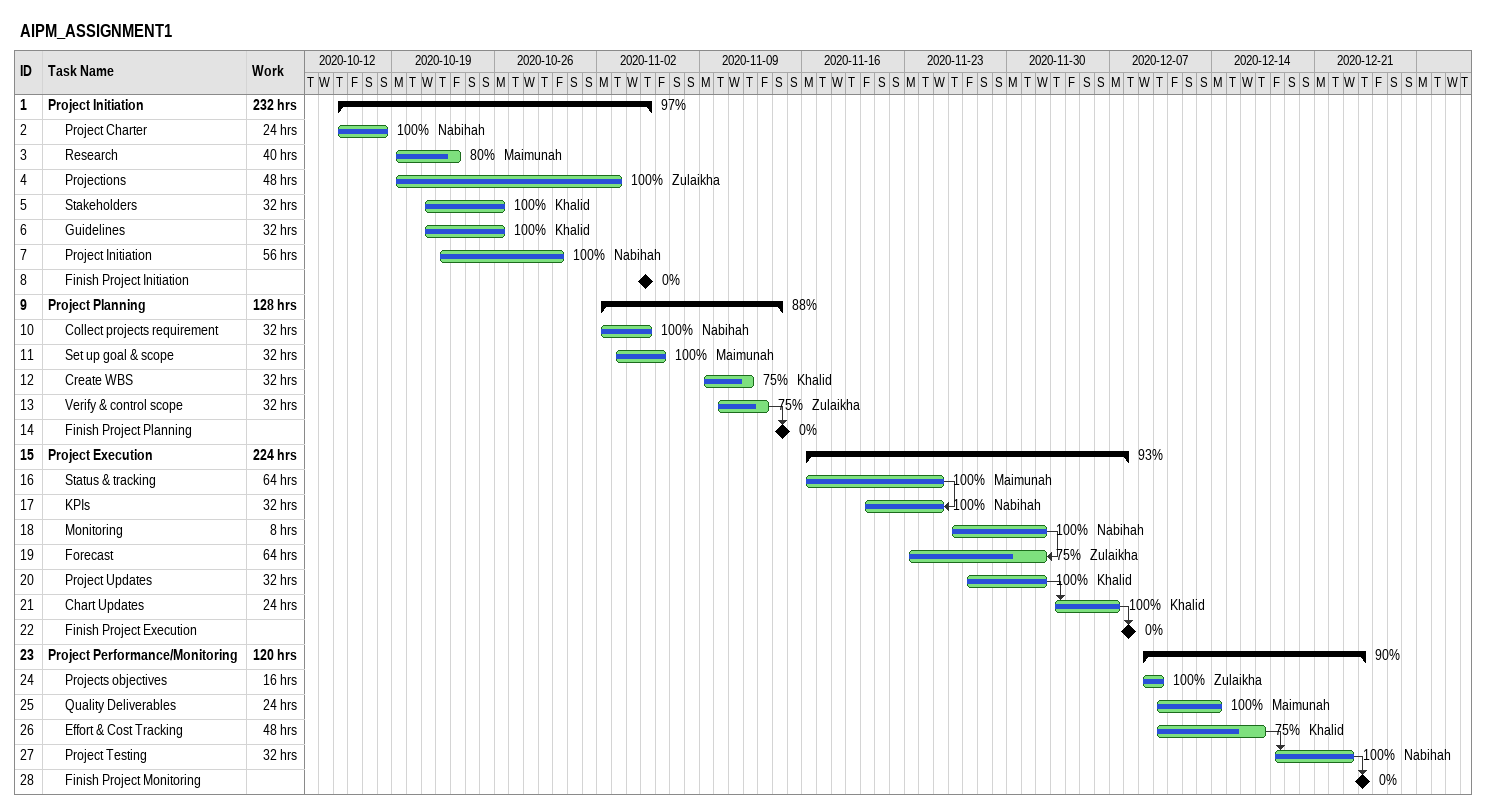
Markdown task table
AIPM_ASSIGNMENT1

| ID | Level | Task | Start | Finish | Predecessors | Resources | % complete | Work (h) |
|---|---|---|---|---|---|---|---|---|
| 1 | 1 | **Project Initiation** | 2020-10-15 | 2020-11-05 |  |  | 97 | 232 |
| 2 | 2 | Project Charter | 2020-10-15 | 2020-10-18 |  | Nabihah | 100 | 24 |
| 3 | 2 | Research | 2020-10-19 | 2020-10-23 |  | Maimunah | 80 | 40 |
| 4 | 2 | Projections | 2020-10-19 | 2020-11-03 |  | Zulaikha | 100 | 48 |
| 5 | 2 | Stakeholders | 2020-10-21 | 2020-10-26 |  | Khalid | 100 | 32 |
| 6 | 2 | Guidelines | 2020-10-21 | 2020-10-26 |  | Khalid | 100 | 32 |
| 7 | 2 | Project Initiation | 2020-10-22 | 2020-10-30 |  | Nabihah | 100 | 56 |
| 8 | 2 | Finish Project Initiation (milestone) | 2020-11-05 | 2020-11-05 |  |  | 0 |  |
| 9 | 1 | **Project Planning** | 2020-11-02 | 2020-11-14 |  |  | 88 | 128 |
| 10 | 2 | Collect projects requirement | 2020-11-02 | 2020-11-05 |  | Nabihah | 100 | 32 |
| 11 | 2 | Set up goal & scope | 2020-11-03 | 2020-11-06 |  | Maimunah | 100 | 32 |
| 12 | 2 | Create WBS | 2020-11-09 | 2020-11-12 |  | Khalid | 75 | 32 |
| 13 | 2 | Verify & control scope | 2020-11-10 | 2020-11-13 |  | Zulaikha | 75 | 32 |
| 14 | 2 | Finish Project Planning (milestone) | 2020-11-14 | 2020-11-14 | 13 |  | 0 |  |
| 15 | 1 | **Project Execution** | 2020-11-16 | 2020-12-08 |  |  | 93 | 224 |
| 16 | 2 | Status & tracking | 2020-11-16 | 2020-11-25 |  | Maimunah | 100 | 64 |
| 17 | 2 | KPIs | 2020-11-20 | 2020-11-25 | 16FF | Nabihah | 100 | 32 |
| 18 | 2 | Monitoring | 2020-11-26 | 2020-12-02 |  | Nabihah | 100 | 8 |
| 19 | 2 | Forecast | 2020-11-23 | 2020-12-02 | 18FF | Zulaikha | 75 | 64 |
| 20 | 2 | Project Updates | 2020-11-27 | 2020-12-02 |  | Khalid | 100 | 32 |
| 21 | 2 | Chart Updates | 2020-12-03 | 2020-12-07 | 20 | Khalid | 100 | 24 |
| 22 | 2 | Finish Project Execution (milestone) | 2020-12-08 | 2020-12-08 | 21 |  | 0 |  |
| 23 | 1 | **Project Performance/Monitoring** | 2020-12-09 | 2020-12-24 |  |  | 90 | 120 |
| 24 | 2 | Projects objectives | 2020-12-09 | 2020-12-10 |  | Zulaikha | 100 | 16 |
| 25 | 2 | Quality Deliverables | 2020-12-10 | 2020-12-14 |  | Maimunah | 100 | 24 |
| 26 | 2 | Effort & Cost Tracking | 2020-12-10 | 2020-12-17 |  | Khalid | 75 | 48 |
| 27 | 2 | Project Testing | 2020-12-18 | 2020-12-23 | 26 | Nabihah | 100 | 32 |
| 28 | 2 | Finish Project Monitoring (milestone) | 2020-12-24 | 2020-12-24 | 27 |  | 0 |  |
